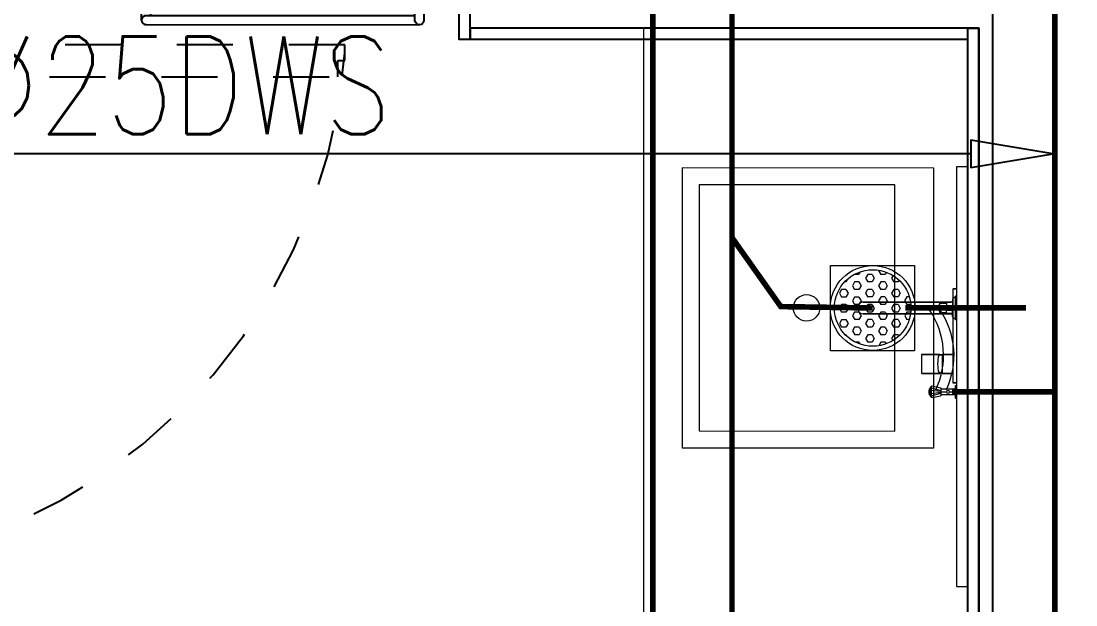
# Model space of a CAD drawing. Header units: metres. Extents: x 42 to 199, y -121 to 268.
# Drawn here: x 108.793 to 110.679, y 43.192 to 44.235 of the extents above; entities that cross this region are included whole.
import ezdxf
from ezdxf import colors
from ezdxf.entities.mleader import LeaderData, LeaderLine
from ezdxf.math import Vec2, Vec3

# ---------------------------------------------------------------- set-up
doc = ezdxf.new("R2010")
doc.units = ezdxf.units.M
doc.header["$LTSCALE"] = 0.3
for name, pattern in [('ACAD_ISO04W100', [30, 24, -3, 0, -3]), ('DASHED', [0.75, 0.5, -0.25]), ('HIDDEN', [0.375, 0.25, -0.125])]:
    doc.linetypes.add(name, pattern=pattern)
doc.layers.get('0').update_dxf_attribs({"color": 8})
for name, color, linetype in [('A-ELEVATION 3', 8, 'Continuous'), ('A-ELEVATION 4', 8, 'Continuous'), ('A-flooring', 8, 'Continuous'), ('A-Glass', 8, 'Continuous'), ('A-Hidden-Above', 8, 'HIDDEN'), ('A-Wall-Full', 8, 'Continuous'), ('A-Wall-Plst', 8, 'Continuous')]:
    doc.layers.add(name, color=color, linetype=linetype)
for name, color, linetype, lineweight in [('A-Plumbing Fixtures', 8, 'Continuous', 0), ('AGI-AV', 4, 'Continuous', 0), ('AGI-FT', 4, 'Continuous', 0), ('AGI-PHE-SWP', 6, 'Continuous', 0), ('AGI-PHE-WP', 5, 'ACAD_ISO04W100', 0), ('AGI-PL-PLUMBING EQUPMENT', 4, 'Continuous', 0), ('DA HOUSE ARCH LAYOUT', 8, 'Continuous', 9), ('NEW', 7, 'Continuous', 0), ('PH304.3', 7, 'Continuous', 0), ('PHE - DWS', 3, 'DASHED', 0), ('PHE sanfix', 4, 'Continuous', 0)]:
    doc.layers.add(name, color=color, linetype=linetype, lineweight=lineweight)
doc.styles.add('T225', font='romans.shx', dxfattribs={"width": 0.8, "height": 0.25})

# ---------------------------------------------------------------- blocks, each defined once
blk = doc.blocks.new('RED_ROSETTA_PV_XREF 22.07.21$0$A$C7F376221-flat-2-flat-1-flat-1-flat-1-flat-1-flat-1-flat-1')
at = {"color": 4, "ltscale": 0.5}
for p, q in [((0.45, 0.5), (0, 0.5)), ((0, 0.5), (0, 0)), ((0.45, 0), (0.45, 0.5)), ((0.38, 0.47), (0.03, 0.47)), ((0.03, 0.47), (0.03, 0.03)), ((0.38, 0.03), (0.38, 0.47)), ((0.4839, 0.2837), (0.4836, 0.283)), ((0.4836, 0.283), (0.4836, 0.2828)), ((0.4846, 0.284), (0.4839, 0.2837)), ((0.4839, 0.2837), (0.4839, 0.2835)), ((0.4839, 0.2835), (0.4839, 0.2829)), ((0.4906, 0.284), (0.4846, 0.284)), ((0.4846, 0.284), (0.4906, 0.284)), ((0.4906, 0.284), (0.4906, 0.2838)), ((0.4906, 0.2838), (0.4906, 0.2832)), ((0.4906, 0.2832), (0.4906, 0.2822)), ((0.4836, 0.2828), (0.4836, 0.2823)), ((0.4836, 0.2823), (0.4836, 0.2815)), ((0.4836, 0.2815), (0.4836, 0.2805)), ((0.4836, 0.2805), (0.4836, 0.2793)), ((0.4836, 0.2793), (0.4836, 0.278)), ((0.4836, 0.278), (0.4836, 0.2635)), ((0.4836, 0.278), (0.4836, 0.277)), ((0.4836, 0.278), (0.4836, 0.2635)), ((0.4836, 0.277), (0.4836, 0.2743)), ((0.4836, 0.2766), (0.4836, 0.2756)), ((0.4836, 0.2756), (0.4836, 0.273)), ((0.4836, 0.2743), (0.4836, 0.2698)), ((0.4836, 0.273), (0.4836, 0.2688)), ((0.4836, 0.2698), (0.4836, 0.2639)), ((0.4836, 0.2688), (0.4836, 0.2635)), ((0.4836, 0.266), (0.4836, 0.2654)), ((0.4836, 0.2654), (0.4836, 0.2639)), ((0.4836, 0.2646), (0.4836, 0.2641)), ((0.4836, 0.2641), (0.4836, 0.2635)), ((0.4839, 0.2829), (0.4839, 0.282)), ((0.4839, 0.282), (0.4839, 0.2808)), ((0.4839, 0.2808), (0.4839, 0.2795)), ((0.4839, 0.2795), (0.4839, 0.278)), ((0.4839, 0.278), (0.4839, 0.2)), ((0.4839, 0.278), (0.4839, 0.2)), ((0.4906, 0.2822), (0.4906, 0.281)), ((0.4906, 0.281), (0.4906, 0.2795)), ((0.4906, 0.2795), (0.4906, 0.278)), ((0.4906, 0.278), (0.4906, 0.2)), ((0.4906, 0.278), (0.4906, 0.2)), ((0.3139, 0.2527), (0.3136, 0.25)), ((0.3139, 0.2527), (0.3136, 0.25)), ((0.3136, 0.25), (0.3139, 0.2473)), ((0.3136, 0.25), (0.3139, 0.2473)), ((0.3149, 0.2552), (0.3139, 0.2527)), ((0.3149, 0.2552), (0.3139, 0.2527)), ((0.3139, 0.2473), (0.3149, 0.2448)), ((0.3139, 0.2473), (0.3149, 0.2448)), ((0.3165, 0.2574), (0.3149, 0.2552)), ((0.3185, 0.2591), (0.3165, 0.2574)), ((0.3209, 0.2601), (0.3185, 0.2591)), ((0.3234, 0.2605), (0.3209, 0.2601)), ((0.3376, 0.2605), (0.3234, 0.2605)), ((0.3234, 0.2605), (0.3376, 0.2605)), ((0.3395, 0.2605), (0.3376, 0.2605)), ((0.3376, 0.2605), (0.3395, 0.2605)), ((0.3419, 0.2605), (0.3395, 0.2605)), ((0.3395, 0.2605), (0.3419, 0.2605)), ((0.3419, 0.2605), (0.3447, 0.2605)), ((0.3447, 0.2605), (0.3419, 0.2605)), ((0.3447, 0.2605), (0.348, 0.2605)), ((0.348, 0.2605), (0.3447, 0.2605)), ((0.3516, 0.2605), (0.348, 0.2605)), ((0.348, 0.2605), (0.3516, 0.2605)), ((0.3554, 0.2605), (0.3516, 0.2605)), ((0.3516, 0.2605), (0.3554, 0.2605)), ((0.3554, 0.2605), (0.3595, 0.2605)), ((0.3595, 0.2605), (0.3554, 0.2605)), ((0.3595, 0.2605), (0.3638, 0.2605)), ((0.3638, 0.2605), (0.3595, 0.2605)), ((0.3638, 0.2605), (0.3681, 0.2605)), ((0.3681, 0.2605), (0.3638, 0.2605)), ((0.3681, 0.2605), (0.4801, 0.2605)), ((0.4801, 0.2605), (0.3681, 0.2605)), ((0.4806, 0.2605), (0.4801, 0.2605)), ((0.4801, 0.2605), (0.4806, 0.2605)), ((0.4814, 0.2607), (0.4806, 0.2605)), ((0.4824, 0.2612), (0.4814, 0.2607)), ((0.4832, 0.2622), (0.4824, 0.2612)), ((0.4836, 0.2635), (0.4832, 0.2622)), ((0.4836, 0.2639), (0.4836, 0.2613)), ((0.4836, 0.2639), (0.4836, 0.2572)), ((0.4836, 0.2613), (0.4836, 0.258)), ((0.4836, 0.258), (0.4836, 0.2541)), ((0.4836, 0.2572), (0.4836, 0.25)), ((0.4836, 0.2541), (0.4836, 0.25)), ((0.4836, 0.25), (0.4836, 0.2428)), ((0.4836, 0.25), (0.4836, 0.2459)), ((0.4836, 0.2459), (0.4836, 0.242)), ((0.3149, 0.2448), (0.3165, 0.2426)), ((0.3165, 0.2426), (0.3185, 0.2409)), ((0.3185, 0.2409), (0.3209, 0.2399)), ((0.3209, 0.2399), (0.3234, 0.2395)), ((0.3234, 0.2395), (0.3376, 0.2395)), ((0.3376, 0.2395), (0.3234, 0.2395)), ((0.3395, 0.2395), (0.3376, 0.2395)), ((0.3376, 0.2395), (0.3395, 0.2395)), ((0.3419, 0.2395), (0.3395, 0.2395)), ((0.3395, 0.2395), (0.3419, 0.2395)), ((0.3419, 0.2395), (0.3447, 0.2395)), ((0.3447, 0.2395), (0.3419, 0.2395)), ((0.3447, 0.2395), (0.348, 0.2395)), ((0.348, 0.2395), (0.3447, 0.2395)), ((0.348, 0.2395), (0.3516, 0.2395)), ((0.3516, 0.2395), (0.348, 0.2395)), ((0.3516, 0.2395), (0.3554, 0.2395)), ((0.3554, 0.2395), (0.3516, 0.2395)), ((0.3595, 0.2395), (0.3554, 0.2395)), ((0.3554, 0.2395), (0.3595, 0.2395)), ((0.3638, 0.2395), (0.3595, 0.2395)), ((0.3595, 0.2395), (0.3638, 0.2395)), ((0.3638, 0.2395), (0.3681, 0.2395)), ((0.3681, 0.2395), (0.3638, 0.2395)), ((0.3681, 0.2395), (0.4801, 0.2395)), ((0.4801, 0.2395), (0.3681, 0.2395)), ((0.4801, 0.2395), (0.4806, 0.2395)), ((0.4806, 0.2395), (0.4801, 0.2395)), ((0.4806, 0.2395), (0.4814, 0.2393)), ((0.4814, 0.2393), (0.4824, 0.2388)), ((0.4824, 0.2388), (0.4832, 0.2378)), ((0.4832, 0.2378), (0.4836, 0.2365)), ((0.4836, 0.2428), (0.4836, 0.2361)), ((0.4836, 0.242), (0.4836, 0.2387)), ((0.4836, 0.2387), (0.4836, 0.2361)), ((0.4836, 0.2365), (0.4836, 0.2312)), ((0.4836, 0.2365), (0.4836, 0.2359)), ((0.4836, 0.2365), (0.4836, 0.2)), ((0.4836, 0.2361), (0.4836, 0.2346)), ((0.4836, 0.2361), (0.4836, 0.2302)), ((0.4836, 0.2359), (0.4836, 0.2354)), ((0.4836, 0.2346), (0.4836, 0.234)), ((0.4836, 0.2312), (0.4836, 0.227)), ((0.4836, 0.2302), (0.4836, 0.2257)), ((0.4836, 0.227), (0.4836, 0.2244)), ((0.4836, 0.2257), (0.4836, 0.223)), ((0.4836, 0.2244), (0.4836, 0.2234)), ((0.4836, 0.223), (0.4836, 0.222)), ((0.4836, 0.2), (0.4836, 0.167)), ((0.4839, 0.2), (0.4839, 0.122)), ((0.4906, 0.2), (0.4906, 0.122)), ((0.4836, 0.178), (0.4836, 0.177)), ((0.4836, 0.177), (0.4836, 0.1743)), ((0.4836, 0.1766), (0.4836, 0.1756)), ((0.4836, 0.1756), (0.4836, 0.173)), ((0.4836, 0.1743), (0.4836, 0.1698)), ((0.4836, 0.173), (0.4836, 0.1688)), ((0.4836, 0.1698), (0.4836, 0.1639)), ((0.4278, 0.1667), (0.4276, 0.1662)), ((0.4276, 0.1662), (0.4276, 0.15)), ((0.4282, 0.167), (0.4278, 0.1667)), ((0.4301, 0.167), (0.4282, 0.167)), ((0.4282, 0.167), (0.4301, 0.167)), ((0.4435, 0.167), (0.4301, 0.167)), ((0.4301, 0.167), (0.4435, 0.167)), ((0.4435, 0.167), (0.4465, 0.167)), ((0.4465, 0.167), (0.4435, 0.167)), ((0.4606, 0.167), (0.4465, 0.167)), ((0.4465, 0.167), (0.4606, 0.167)), ((0.4567, 0.1544), (0.4566, 0.15)), ((0.4571, 0.1584), (0.4567, 0.1544)), ((0.4577, 0.162), (0.4571, 0.1584)), ((0.4586, 0.1647), (0.4577, 0.162)), ((0.4595, 0.1664), (0.4586, 0.1647)), ((0.4606, 0.166), (0.4592, 0.1658)), ((0.4606, 0.167), (0.4595, 0.1664)), ((0.4606, 0.167), (0.4606, 0.1664)), ((0.4606, 0.1664), (0.4606, 0.166)), ((0.4646, 0.166), (0.4606, 0.166)), ((0.4606, 0.166), (0.4646, 0.166)), ((0.4648, 0.1668), (0.4646, 0.1663)), ((0.4646, 0.1663), (0.4646, 0.166)), ((0.4646, 0.166), (0.4646, 0.1654)), ((0.4646, 0.1654), (0.4646, 0.1639)), ((0.4646, 0.1639), (0.4646, 0.1613)), ((0.4646, 0.1613), (0.4646, 0.1579)), ((0.4646, 0.1579), (0.4646, 0.1541)), ((0.4646, 0.1541), (0.4646, 0.15)), ((0.4653, 0.167), (0.4648, 0.1668)), ((0.4648, 0.1668), (0.4648, 0.1662)), ((0.4648, 0.1662), (0.4648, 0.1645)), ((0.4648, 0.1645), (0.4648, 0.1619)), ((0.4648, 0.1619), (0.4648, 0.1584)), ((0.4648, 0.1584), (0.4648, 0.1543)), ((0.4648, 0.1543), (0.4648, 0.15)), ((0.4653, 0.167), (0.4836, 0.167)), ((0.4836, 0.167), (0.4653, 0.167)), ((0.4836, 0.1688), (0.4836, 0.167)), ((0.4836, 0.1675), (0.4836, 0.1669)), ((0.4836, 0.1675), (0.4836, 0.167)), ((0.4836, 0.1669), (0.4836, 0.1652)), ((0.4836, 0.1652), (0.4836, 0.1624)), ((0.4836, 0.1639), (0.4836, 0.1572)), ((0.4836, 0.1624), (0.4836, 0.1588)), ((0.4836, 0.1588), (0.4836, 0.1545)), ((0.4836, 0.1572), (0.4836, 0.15)), ((0.4836, 0.1545), (0.4836, 0.15)), ((0.4276, 0.15), (0.4276, 0.1338)), ((0.4276, 0.1338), (0.4278, 0.1333)), ((0.4278, 0.1333), (0.4282, 0.133)), ((0.4282, 0.133), (0.4301, 0.133)), ((0.4301, 0.133), (0.4282, 0.133)), ((0.4465, 0.133), (0.4301, 0.133)), ((0.4301, 0.133), (0.4465, 0.133)), ((0.4465, 0.133), (0.4606, 0.133)), ((0.4606, 0.133), (0.4465, 0.133)), ((0.4566, 0.15), (0.4567, 0.1456)), ((0.4567, 0.1456), (0.4571, 0.1416)), ((0.4571, 0.1416), (0.4577, 0.138)), ((0.4577, 0.138), (0.4586, 0.1353)), ((0.4586, 0.1353), (0.4595, 0.1336)), ((0.4592, 0.1342), (0.4606, 0.134)), ((0.4595, 0.1336), (0.4606, 0.133)), ((0.4646, 0.134), (0.4606, 0.134)), ((0.4606, 0.134), (0.4606, 0.1336)), ((0.4606, 0.134), (0.4646, 0.134)), ((0.4606, 0.1336), (0.4606, 0.133)), ((0.4646, 0.15), (0.4646, 0.1459)), ((0.4646, 0.1459), (0.4646, 0.1421)), ((0.4646, 0.1421), (0.4646, 0.1387)), ((0.4646, 0.1387), (0.4646, 0.1361)), ((0.4646, 0.1361), (0.4646, 0.1346)), ((0.4646, 0.1346), (0.4646, 0.134)), ((0.4646, 0.134), (0.4646, 0.1338)), ((0.4646, 0.1338), (0.4648, 0.1333)), ((0.4648, 0.15), (0.4648, 0.1457)), ((0.4648, 0.1457), (0.4648, 0.1417)), ((0.4648, 0.1417), (0.4648, 0.1382)), ((0.4648, 0.1382), (0.4648, 0.1355)), ((0.4648, 0.1355), (0.4648, 0.1339)), ((0.4648, 0.1339), (0.4648, 0.1333)), ((0.4648, 0.1333), (0.4653, 0.133)), ((0.4653, 0.133), (0.4836, 0.133)), ((0.4836, 0.133), (0.4653, 0.133)), ((0.4836, 0.15), (0.4836, 0.1428)), ((0.4836, 0.15), (0.4836, 0.1455)), ((0.4836, 0.1455), (0.4836, 0.1412)), ((0.4836, 0.1428), (0.4836, 0.1361)), ((0.4836, 0.1412), (0.4836, 0.1376)), ((0.4836, 0.1376), (0.4836, 0.1348)), ((0.4836, 0.1361), (0.4836, 0.1302)), ((0.4836, 0.1348), (0.4836, 0.1331)), ((0.4836, 0.1331), (0.4836, 0.1325)), ((0.4836, 0.133), (0.4836, 0.122)), ((0.4836, 0.133), (0.4836, 0.1312)), ((0.4836, 0.133), (0.4836, 0.1325)), ((0.4836, 0.1312), (0.4836, 0.127)), ((0.4836, 0.1302), (0.4836, 0.1257)), ((0.4836, 0.127), (0.4836, 0.1244)), ((0.4836, 0.1257), (0.4836, 0.123)), ((0.4836, 0.1244), (0.4836, 0.1234)), ((0.4836, 0.123), (0.4836, 0.122)), ((0.4836, 0.122), (0.4836, 0.1207)), ((0.4836, 0.1207), (0.4836, 0.1195)), ((0.4836, 0.1195), (0.4836, 0.1185)), ((0.4836, 0.1185), (0.4836, 0.1177)), ((0.4836, 0.1177), (0.4836, 0.1172)), ((0.4836, 0.1172), (0.4836, 0.117)), ((0.4836, 0.117), (0.4839, 0.1163)), ((0.4839, 0.122), (0.4839, 0.1205)), ((0.4839, 0.1205), (0.4839, 0.1192)), ((0.4839, 0.1192), (0.4839, 0.118)), ((0.4839, 0.118), (0.4839, 0.1171)), ((0.4839, 0.1171), (0.4839, 0.1165)), ((0.4839, 0.1165), (0.4839, 0.1163)), ((0.4839, 0.1163), (0.4846, 0.116)), ((0.4846, 0.116), (0.4906, 0.116)), ((0.4906, 0.116), (0.4846, 0.116)), ((0.4906, 0.122), (0.4906, 0.1205)), ((0.4906, 0.1205), (0.4906, 0.119)), ((0.4906, 0.119), (0.4906, 0.1178)), ((0.4906, 0.1178), (0.4906, 0.1168)), ((0.4906, 0.1168), (0.4906, 0.1162)), ((0.4906, 0.1162), (0.4906, 0.116)), ((0.03, 0.03), (0.38, 0.03)), ((0, 0), (0.45, 0))]:
    blk.add_line(p, q, dxfattribs=at)
blk.add_circle((0.2223, 0.25), 0.0237, dxfattribs=at)
blk = doc.blocks.new('wfwfg-flat-3')
at = {"color": 0}
for p, q in [((-3486.1541, -600.8019), (-3486.1625, -600.8058)), ((-3486.1625, -600.8058), (-3486.1541, -600.8019)), ((-3486.1564, -600.8081), (-3486.1603, -600.7996)), ((-3486.1603, -600.7996), (-3486.1564, -600.8081))]:
    blk.add_line(p, q, dxfattribs=at)
blk.add_circle((-3486.1583, -600.8038), 0.00264, dxfattribs=at)
blk.add_circle((-3486.1583, -600.8038), 0.00264, dxfattribs=at)
at = {"layer": 'A-ELEVATION 4'}
for points in [[(-3486.0787, -600.9956), (-3486.1166, -601.013), (-3486.1195, -601.0068, 0.471424), (-3486.1304, -601.0028), (-3486.085, -600.982)], [(-3485.9316, -601.4157), (-3486.1195, -601.0068, 1.093401), (-3486.1331, -601.0131), (-3485.9421, -601.4288)], [(-3485.8731, -601.4053), (-3485.8276, -601.3844, 0.900722), (-3485.8339, -601.3708), (-3485.8793, -601.3917)], [(-3485.8874, -601.4119), (-3485.9328, -601.4328, -0.900722), (-3485.9391, -601.4191), (-3485.8936, -601.3982)]]:
    blk.add_lwpolyline(points, format="xyb", dxfattribs=at)
for points in [[(-3485.8708, -601.4149), (-3485.869, -601.4141), (-3485.8834, -601.3829), (-3485.8852, -601.3837)], [(-3485.8815, -601.4198), (-3485.8833, -601.4207), (-3485.8977, -601.3894), (-3485.8959, -601.3886)]]:
    blk.add_lwpolyline(points, dxfattribs=at)
at = {"layer": 'A-Glass'}
blk.add_lwpolyline([(-3486.1787, -600.785), (-3486.1484, -600.851), (-3486.1441, -600.849), (-3486.1571, -600.8207), (-3486.1462, -600.8157), (-3486.1332, -600.844), (-3486.1292, -600.8423), (-3486.1596, -600.7762), (-3486.1787, -600.785)], dxfattribs=at)
blk.add_lwpolyline([(-3485.8613, -601.4644), (-3486.1571, -600.8207), (-3486.1462, -600.8157), (-3485.8504, -601.4594)], close=True, dxfattribs=at)
at = {"layer": 'A-Hidden-Above'}
for points in [[(-3486.1708, -600.7927), (-3486.1054, -600.8245), (-3486.1034, -600.8203), (-3486.1313, -600.8067), (-3486.1262, -600.7961), (-3486.0982, -600.8097), (-3486.0961, -600.8056), (-3486.1615, -600.7738), (-3486.1707, -600.7927)], [(-3485.5383, -601.0952), (-3485.5392, -601.097), (-3485.5701, -601.0819), (-3485.5692, -601.0801)], [(-3485.5331, -601.0846), (-3485.5323, -601.0828), (-3485.5632, -601.0678), (-3485.5641, -601.0695)]]:
    blk.add_lwpolyline(points, dxfattribs=at)
blk.add_lwpolyline([(-3485.4943, -601.1166), (-3486.1313, -600.8067), (-3486.1262, -600.7961), (-3485.4892, -601.106)], close=True, dxfattribs=at)
for points in [[(-3485.9599, -600.8923), (-3485.9781, -600.9299), (-3485.9843, -600.9269, 0.471424), (-3485.9953, -600.9307), (-3485.9734, -600.8858)], [(-3485.5796, -601.1237), (-3485.9843, -600.9269, 1.093401), (-3485.9909, -600.9403), (-3485.5794, -601.1405)], [(-3485.541, -601.0785), (-3485.5191, -601.0336, 0.900722), (-3485.5326, -601.027), (-3485.5545, -601.072)], [(-3485.5479, -601.0927), (-3485.5697, -601.1377, -0.900722), (-3485.5832, -601.1311), (-3485.5614, -601.0862)]]:
    blk.add_lwpolyline(points, format="xyb", dxfattribs=at)
at = {"layer": 'A-Hidden-Above', "ltscale": 0.5, "transparency": 33554559}
blk.add_arc((-3486.2007, -600.7459), 0.7946, 295.2832, 332.3168, dxfattribs=at)
blk = doc.blocks.new('DA HOUSE ARCH LAYOUT')
at = {"color": 8, "transparency": 33554687}
blk.add_wipeout([(-11.75, 107.63), (-11.75, 78.6832), (-4.6699, 77.9793), (-4.6699, 87.3699), (20.9401, 87.3699), (20.94, 97.27), (30.1376, 97.27), (30.1376, 95.8004), (30.1509, 95.6202), (30.2068, 95.3936), (30.2908, 95.2058), (30.4267, 95.0082), (30.5877, 94.8493), (30.7469, 94.7385), (30.9156, 94.6565), (31.1167, 94.5963), (31.3676, 94.5704), (31.6721, 94.6087), (31.9475, 94.7157), (32.1814, 94.8781), (32.441, 95.1999), (32.4934, 95.3049), (32.5584, 95.4923), (32.5869, 95.6387), (32.5967, 95.8477), (32.5782, 96.0181), (32.5404, 96.1711), (32.4781, 96.3293), (32.428, 96.4237), (32.3565, 96.5318), (32.2288, 96.6615), (32.1161, 96.7764), (31.9914, 96.8605), (31.8786, 96.9192), (31.3843, 97.0303), (31.3843, 97.1695), (32.0248, 97.1695), (32.0248, 106.3305), (12.6625, 106.33), (12.6624, 107.63)], dxfattribs=at).dxf.layer = 'A-ELEVATION 3'
at = {"layer": 'A-flooring', "color": 8}
for points in [[(12.45, 105.07), (12.43, 105.07), (12.43, 104.8303), (12.45, 104.8303)], [(13.34, 104.8503), (12.45, 104.8503), (12.45, 104.8303), (13.34, 104.8303)], [(13.34, 104.8503), (13.36, 104.8503), (13.36, 103.31), (13.34, 103.31)]]:
    blk.add_lwpolyline(points, close=True, dxfattribs=at)
at = {"layer": 'A-Hidden-Above', "color": 8, "ltscale": 0.5}
blk.add_lwpolyline([(11.2861, 104.8202), (11.2861, 104.7922), (11.2982, 104.7922), (11.2982, 104.7632), (12.2137, 104.7632), (12.2137, 104.7922), (12.2259, 104.7922), (12.2259, 104.8202), (11.2861, 104.8202)], dxfattribs=at)
blk.add_arc((11.2298, 104.8775), 0.9986, 273.2296, 355.9102, dxfattribs=at)
at = {"layer": 'A-Plumbing Fixtures', "color": 8}
for points in [[(13.36, 104.8503), (12.76, 104.8503), (12.76, 103.31), (13.36, 103.31)], [(13.34, 104.6021), (13.32, 104.6021), (13.32, 103.8521), (13.34, 103.8521)]]:
    blk.add_lwpolyline(points, close=True, dxfattribs=at)
at = {"layer": 'A-Wall-Full', "color": 8, "transparency": 33554687}
blk.add_lwpolyline([(13.385, 103.3026), (13.385, 104.6224), (13.385, 104.8689), (13.385, 104.8753), (13.385, 106.075), (12.5275, 106.075), (12.5275, 106.3051), (20.9908, 106.3052)], dxfattribs=at)
at = {"layer": 'A-Wall-Plst', "color": 8}
blk.add_lwpolyline([(13.36, 103.31), (13.36, 104.8503), (12.45, 104.8503), (12.45, 105.05), (13.36, 105.05), (13.36, 106.05), (12.51, 106.05), (12.5125, 107.53), (12.6624, 107.53), (12.6625, 106.33), (32.0248, 106.3305)], dxfattribs=at)
at = {"layer": 'A-Plumbing Fixtures', "color": 8, "xscale": 1.066818829865207, "yscale": 1.066818829865207, "zscale": 1.066818829865207, "rotation": 65.31535701836827}
blk.add_blockref('wfwfg-flat-3', (982.4618, 3751.8492), dxfattribs=at)
at = {"layer": 'A-Plumbing Fixtures', "color": 8, "rotation": 359.9894811654189}
blk.add_blockref('RED_ROSETTA_PV_XREF 22.07.21$0$A$C7F376221-flat-2-flat-1-flat-1-flat-1-flat-1-flat-1-flat-1', (12.8294, 104.1003), dxfattribs=at)
blk = doc.blocks.new('CARE-FTLOOR TRAP')
at = {"layer": 'PHE sanfix', "ltscale": 0.025}
h = blk.add_hatch(dxfattribs=at)
h.set_pattern_fill('HEX', color=256, scale=94.707521, angle=179.1253, style=0)
h.set_pattern_definition([(179.1253, (3474.058, -9141.882), (-0.313026, -20.50239), [11.83844, -23.67688]), (299.1253, (3474.058, -9141.882), (17.912104, 9.980107), [11.83844, -23.67688]), (239.1253, (3462.221, -9141.7), (17.599078, -10.522284), [11.83844, -23.67688])])
h.paths.add_polyline_path([(-104.2, 1.6, 1), (104.2, -1.6, 1)])
for p, q in [((-116.5, -114.7), (-112.8, 117.4)), ((-112.8, 117.4), (115.8, 113.7)), ((115.8, 113.7), (112.1, -118.3)), ((112.1, -118.3), (-116.5, -114.7))]:
    blk.add_line(p, q, dxfattribs=at)
for radius in [115.5, 104.2]:
    blk.add_circle((0, 0), radius, dxfattribs=at)
blk = doc.blocks.new('JRKGRG')
at = {"layer": 'AGI-PL-PLUMBING EQUPMENT', "color": 4, "linetype": 'Continuous', "lineweight": 0}
for p, q in [((2755326.9, -167826.3, 0), (2755326.1, -167826.3, 0)), ((2755326.9, -167836.1, 0), (2755326.1, -167836.1, 0))]:
    blk.add_line(p, q, dxfattribs=at)
at = {"layer": 'AGI-PL-PLUMBING EQUPMENT', "color": 4, "linetype": 'Continuous', "lineweight": 0, "ltscale": 0.3}
blk.add_line((2755326.9, -167831.2, 0), (2755326.1, -167831.2, 0), dxfattribs=at)
at = {"layer": 'AGI-PL-PLUMBING EQUPMENT', "color": 4, "linetype": 'Continuous', "lineweight": 0, "ltscale": 50}
for p, q in [((2755326.9, -167815.4, 0), (2755326.9, -167846.9, 0)), ((2755331, -167815.4, 0), (2755326.9, -167815.4, 0)), ((2755331, -167815.4, 0), (2755331, -167846.9, 0)), ((2755343.4, -167824.1, 0), (2755331, -167824.1, 0)), ((2755344.9, -167831.2, 0), (2755331, -167831.2, 0)), ((2755366.1, -167838.2, 0), (2755331, -167838.2, 0)), ((2755366.1, -167824.1, 0), (2755343.4, -167824.1, 0)), ((2755366.1, -167831.2, 0), (2755352.2, -167831.2, 0)), ((2755366.1, -167822.8, 0), (2755366.1, -167839.5, 0)), ((2755388, -167816.7, 0), (2755367.6, -167821, 0)), ((2755388, -167845.6, 0), (2755367.6, -167841.3, 0)), ((2755390.3, -167818.5, 0), (2755390.3, -167843.8, 0)), ((2755331, -167846.9, 0), (2755326.9, -167846.9, 0))]:
    blk.add_line(p, q, dxfattribs=at)
at = {"layer": 'AGI-PL-PLUMBING EQUPMENT', "color": 4, "linetype": 'Continuous', "lineweight": 0, "ltscale": 50, "elevation": 0}
for points in [[(2755390.3, -167821.3), (2755366.1, -167827.6)], [(2755390.3, -167827.1), (2755366.1, -167829.4)], [(2755390.3, -167835.3), (2755366.1, -167832.5)], [(2755390.3, -167841), (2755366.1, -167834.4)]]:
    blk.add_lwpolyline(points, dxfattribs=at)
for points in [[(2755390.3, -167841, 0.372706), (2755390.3, -167821.3)], [(2755390.3, -167835.3, 0.176556), (2755390.3, -167827)]]:
    blk.add_lwpolyline(points, format="xyb", dxfattribs=at)
at = {"layer": 'AGI-PL-PLUMBING EQUPMENT', "color": 4, "linetype": 'Continuous', "lineweight": 0, "ltscale": 50}
blk.add_circle((2755348.5, -167831.2, 0), 3.67, dxfattribs=at)
for centre, radius, start, end in [((2755368, -167822.8, 0), 1.86, 101.8986, 180), ((2755368, -167839.5, 0), 1.86, 180, 258.1014), ((2755388.4, -167818.5, 0), 1.86, 0, 101.8986), ((2755378.9, -167831.2, 0), 17, 311.8802, 48.1198), ((2755388.4, -167843.8, 0), 1.86, 258.1014, 0)]:
    blk.add_arc(centre, radius, start, end, dxfattribs=at)
blk = doc.blocks.new('AV-WB')
at = {"layer": 'AGI-PL-PLUMBING EQUPMENT'}
for p, q in [((5.72, 1.73), (5.72, 2.58)), ((6.11, 1.73), (6.11, 2.57)), ((6.37, 1.63), (5.46, 1.63)), ((5.46, 1.63), (5.46, 0.98)), ((6.37, 1.63), (6.37, 0.98)), ((4.79, 0), (4.79, 0.1)), ((4.79, 0), (7.04, 0)), ((6.95, 0.15), (4.87, 0.15)), ((5.09, 0.39), (5.91, 0.39)), ((5.38, 0.39), (5.38, 0.94)), ((5.46, 0.98), (5.92, 0.98)), ((5.69, 0.98), (5.69, 0.39)), ((6.73, 0.39), (5.91, 0.39)), ((6.37, 0.98), (5.92, 0.98)), ((6.14, 0.98), (6.14, 0.39)), ((6.45, 0.39), (6.45, 0.94)), ((7.04, 0), (7.04, 0.1))]:
    blk.add_line(p, q, dxfattribs=at)
blk.add_lwpolyline([(5.72, 2.58), (6.11, 2.58)], dxfattribs=at)
for centre, radius, start, end in [((5.92, 1.4), 0.382, 35.7762, 144.2238), ((4.87, 0.06), 0.0917, 88.0282, 152.0821), ((5.34, -0.08), 0.525, 118.3436, 154.2104), ((5.52, 0.77), 0.223, 105.9076, 129.9207), ((6.31, 0.77), 0.223, 50.0793, 74.0924), ((6.48, -0.08), 0.525, 25.7896, 61.6564), ((6.96, 0.06), 0.0917, 27.9179, 91.9718)]:
    blk.add_arc(centre, radius, start, end, dxfattribs=at)
at = {"layer": 'PH304.3', "color": 3, "ltscale": 5}
for points in [[(-1.9, 1.98, 0.264153), (5.72, 2.58, -3.868378)], [(-1.9, 0.98, 0.264153), (5.72, 1.58, -3.868378)]]:
    blk.add_lwpolyline(points, format="xyb", dxfattribs=at)
at = {"layer": 'NEW', "color": 32, "true_color": 0xcd6928, "xscale": -0.03821075313219752, "yscale": 0.03821075313219752, "zscale": 0.03821075313219752, "rotation": 270.0001714415055}
blk.add_blockref('JRKGRG', (6411.18, -105283.1, 0), dxfattribs=at)
blk = doc.blocks.new('_ClosedBlank')
at = {"color": 0, "linetype": 'ByBlock', "lineweight": -2}
for p, q in [((-1, 0.167), (0, 0)), ((-1, 0.167), (-1, -0.167)), ((0, 0), (-1, -0.167))]:
    blk.add_line(p, q, dxfattribs=at)

msp = doc.modelspace()

# ---------------------------------------------------------------- block references
at = {"layer": 'DA HOUSE ARCH LAYOUT'}
msp.add_blockref('DA HOUSE ARCH LAYOUT', (97.1462, -60.628), dxfattribs=at)

# ---------------------------------------------------------------- next in the draw order: linework, layer by layer
at = {"layer": 'AGI-PHE-SWP', "linetype": 'Continuous', "lineweight": -2, "elevation": -0.05}
msp.add_lwpolyline([(108.8062, 39.867, 0.01, 0.01, 0), (109.7887, 39.8669, 0.01, 0.01, 0), (109.9228, 40.0562, 0.01, 0.01, 0), (109.9233, 45.0724, 0.01, 0.01, 0), (109.9983, 45.1646, 0.01, 0.01, 0), (110.9045, 45.1646, 0.01, 0.01, 0)], format="xyseb", dxfattribs=at)
at = {"layer": 'AGI-PHE-WP', "linetype": 'ByBlock', "ltscale": 0.25, "const_width": 0.01, "elevation": -0.05}
msp.add_lwpolyline([(109.0834, 40.232), (109.9771, 40.2343), (110.0645, 40.3325), (110.0645, 45.208), (110.1395, 45.3002), (110.8859, 45.3002)], dxfattribs=at)
at = {"layer": 'AGI-PHE-WP', "linetype": 'ByBlock', "ltscale": 0.25, "const_width": 0.01}
msp.add_lwpolyline([(110.3162, 43.7221), (110.1518, 43.7246), (110.0645, 43.8479)], dxfattribs=at)
at = {"layer": 'PHE - DWS', "linetype": 'ByBlock', "ltscale": 0.25, "elevation": -0.05}
msp.add_lwpolyline([(110.8939, 44.9404, 0.01, 0.01, 0), (110.8939, 44.7727, 0.01, 0.01, 0), (110.6418, 44.7727, 0.01, 0.01, 0), (110.6418, 41.0397, 0.01, 0.01, 0), (108.7098, 41.0397, 0.01, 0.01, 0), (108.7098, 40.167, 0.01, 0.01, 0), (108.9402, 40.167, 0.01, 0.01, 0), (108.7098, 40.167, 0.01, 0.01, 0), (108.7098, 39.4852, 0.01, 0.01, 0), (108.9444, 39.4852, 0, 0, 0)], format="xyseb", dxfattribs=at)
at = {"layer": 'PHE - DWS', "color": 51, "linetype": 'ByBlock', "ltscale": 0.25, "true_color": 0xf7f281, "const_width": 0.01}
msp.add_lwpolyline([(110.3743, 43.7223), (110.5901, 43.7223)], dxfattribs=at)
at = {"layer": 'PHE - DWS', "linetype": 'ByBlock', "ltscale": 0.25, "const_width": 0.01}
msp.add_lwpolyline([(110.4577, 43.5723), (110.6419, 43.5723)], dxfattribs=at)

# ---------------------------------------------------------------- next in the draw order: block references
at = {"layer": 'AGI-AV', "xscale": 0.01873039178123528, "yscale": 0.01873039178123528, "zscale": 0.01873039178123528, "rotation": 89.99999999999993}
msp.add_blockref('AV-WB', (110.4662, 43.6115), dxfattribs=at)
at = {"layer": 'AGI-FT', "lineweight": 0, "xscale": 0.0006573440730986964, "yscale": 0.0006573440730986964, "zscale": 0.0006573440730986964, "rotation": 0.9198599458407342}
msp.add_blockref('CARE-FTLOOR TRAP', (110.3162, 43.7221), dxfattribs=at)

# ---------------------------------------------------------------- next in the draw order: leaders
at = {"layer": 'PHE - DWS', "linetype": 'ByBlock', "ltscale": 0.25}
ml = msp.add_multileader_mtext('Standard', dxfattribs=at)
ml.set_content('%%C25DWS', color=1, style='T225')
ml.set_leader_properties()
ml.set_arrow_properties(name='CLOSEDBLANK')
ml.build(insert=Vec2(0, 0))
ml.multileader.update_dxf_attribs({"text_right_attachment_type": 6, "text_top_attachment_type": 0, "text_bottom_attachment_type": 0, "dogleg_length": 0.36, "arrow_head_size": 0.15})
ctx = ml.context
ctx.base_point, ctx.char_height, ctx.arrow_head_size, ctx.landing_gap_size, ctx.plane_origin = Vec3(108.6687, 44.12, -0.05), 0.175, 0.15, 0, Vec3(-2194.8353, 98.0421, -0.05)
ctx.right_attachment, ctx.text_align_type = 6, 2
notes = []
notes.append((ctx, [(1, (1, 1, 0), (109.5159, 43.9975, -0.05), (-1, 0), 0.0605, [(0, [(110.6418, 43.9976, -0.05)], 256, [])])]))
ctx.mtext.insert, ctx.mtext.rotation, ctx.mtext.alignment, ctx.mtext.flow_direction = Vec3(109.4553, 44.2075, -0.05), 6.283185, 3, 5
for ctx, leaders in notes:
    for number, flags, end, landing, length, lines in leaders:
        leader = LeaderData()
        leader.index, (leader.has_last_leader_line, leader.has_dogleg_vector, leader.attachment_direction) = number, flags
        leader.last_leader_point, leader.dogleg_vector, leader.dogleg_length = Vec3(end), Vec3(landing), length
        for number, points, colour, breaks in lines:
            line = LeaderLine()
            line.index, line.vertices, line.color, line.breaks = number, Vec3.list(points), colors.encode_raw_color(colour), breaks
            leader.lines.append(line)
        ctx.leaders.append(leader)

doc.saveas('drawing.dxf')
